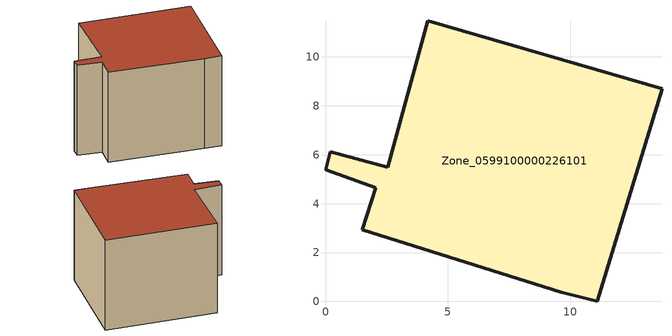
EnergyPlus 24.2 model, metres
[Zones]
Zone_0599100000226101
 floor ground (C_G): 0.19,6.11 2.55,5.5 4.19,11.48 13.76,8.7 11.11,0 9.65,0.38 1.5,2.93 2.06,4.65 0,5.38 z0
 wall outside (C_F): 11.11,0 13.76,8.7 4.19,11.48 2.55,5.5 0.19,6.11 0,5.38 2.06,4.65 1.5,2.93 9.65,0.38 11.11,0 z0:8.7
 roof outside (C_R): 4.19,11.48 2.55,5.5 0.19,6.11 0,5.38 2.06,4.65 1.5,2.93 9.65,0.38 11.11,0 13.76,8.7 z8.7
[BUILDING]
Pand.0599100000226101: North Axis=0; Terrain=City; Loads Convergence Tolerance Value=0.04; Temperature Convergence Tolerance Value=0.4; Solar Distribution=FullExterior; Maximum Number of Warmup Days=25; Minimum Number of Warmup Days=1
[Site:Location]
Rotterdam.The.Hague.AP_ZH_NLD Design_Conditions: Latitude=51.96; Longitude=4.45; Time Zone=1; Elevation=-4.5
[SITE:GROUNDTEMPERATURE:BUILDINGSURFACE]
18, 18, 18, 18, 18, 18, 18, 18, 18, 18, 18, 18
[MATERIAL] Thermal Absorptance=0.9; Solar Absorptance=0.7; Visible Absorptance=0.7
Name | Roughness | Thickness | Conductivity | Density | Specific Heat
G.D.1965 | MediumSmooth | 0.15 | 1 | 540 | 1210
F.D.1965 | Rough | 0.3 | 0.857143 | 1920 | 840
R.D.1965 | MediumRough | 0.2 | 0.08 | 1500 | 1000
[CONSTRUCTION]
C_G: G.D.1965
C_F: F.D.1965
C_R: R.D.1965
[ZONE]
Zone_0599100000226101: Type=1; Multiplier=1; Ceiling Height=Autocalculate; Volume=Autocalculate; Floor Area=autocalculate; Part of Total Floor Area=Yes
[ZONEINFILTRATION:DESIGNFLOWRATE]
Infil_Zone_0599100000226101: Zone or ZoneList or Space or SpaceList=Zone_0599100000226101; Schedule=AlwaysOn; Design Flow Rate Calculation Method=Flow/Area; Flow Rate per Floor Area=0.0042; Constant Term Coefficient=1; Temperature Term Coefficient=0; Velocity Term Coefficient=0; Velocity Squared Term Coefficient=0
[HVACTEMPLATE:ZONE:IDEALLOADSAIRSYSTEM]
Zone_0599100000226101: Maximum Heating Supply Air Temperature=50; Minimum Cooling Supply Air Temperature=13; Maximum Heating Supply Air Humidity Ratio=0.0156; Minimum Cooling Supply Air Humidity Ratio=0.0077; Heating Limit=NoLimit; Cooling Limit=NoLimit; Dehumidification Control Type=ConstantSensibleHeatRatio; Cooling Sensible Heat Ratio=0.7; Dehumidification Setpoint=60; Humidification Control Type=None; Humidification Setpoint=30; Outdoor Air Method=None; Outdoor Air Flow Rate per Person=0.00944; Outdoor Air Flow Rate per Zone Floor Area=0; Outdoor Air Flow Rate per Zone=0; Demand Controlled Ventilation Type=None; Outdoor Air Economizer Type=NoEconomizer; Heat Recovery Type=None; Sensible Heat Recovery Effectiveness=0.7; Latent Heat Recovery Effectiveness=0.65
[ZONECONTROL:THERMOSTAT]
ThermostatControl_Zone_0599100000226101: Zone or ZoneList=Zone_0599100000226101; Control Type Schedule=DualSetpointControlType; Control 1=Thermostat_Zone_0599100000226101; Temperature Difference Between Cutout And Setpoint=0
[THERMOSTATSETPOINT:DUALSETPOINT]
Thermostat_Zone_0599100000226101: Heating Setpoint Temperature Schedule=HeatingSetpoint_Zone_0599100000226101; Cooling Setpoint Temperature Schedule=CoolingSetpoint_Zone_0599100000226101
[SCHEDULE:COMPACT]
HeatingSetpoint_Zone_0599100000226101: Through: 12/31, For: AllDays, Until: 24:00, 21
CoolingSetpoint_Zone_0599100000226101: Through: 12/31, For: AllDays, Until: 24:00, 24
DualSetpointControlType: Through: 12/31, For: AllDays, Until: 24:00, 4
AlwaysOn: Through: 12/31, For: AllDays, Until: 24:00, 1
